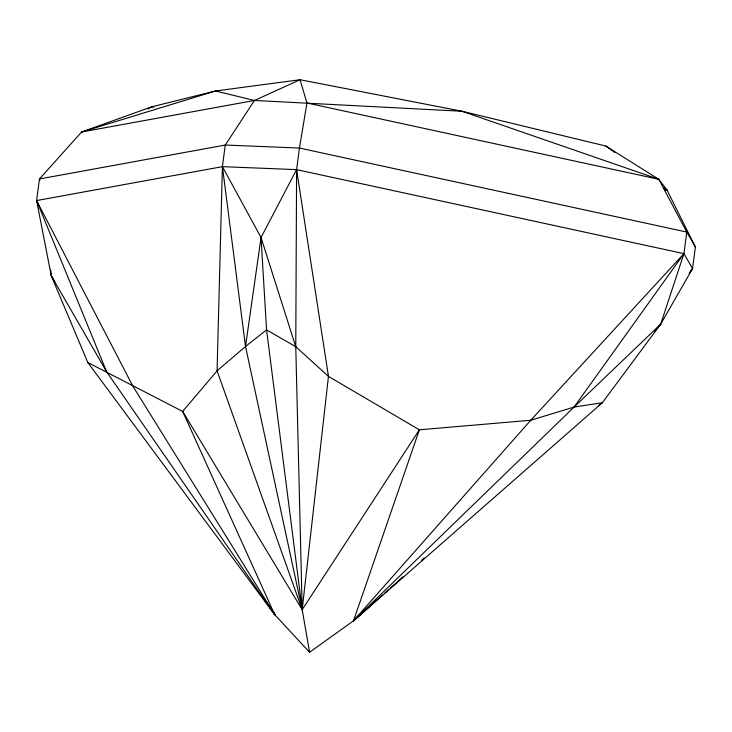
<?xml version="1.0" encoding="UTF-8"?>
<svg xmlns="http://www.w3.org/2000/svg" width="732" height="732" viewBox="0 0 732 732"><rect width="100%" height="100%" fill="white"/><g stroke="black" fill="none" stroke-linecap="round" stroke-linejoin="round"><path stroke-width="1.1" d="M309.59 652.276L302.188 609.692L295.765 346.693L296.588 169.641L299.434 148.047L306.955 102.992L300.056 79.724L215.473 90.997L151.789 106.79L81.6 132.007L39.446 178.965L36.6 200.568L51.267 275.79L87.813 362.523L274.747 614.697L309.59 652.276L353.519 620.818L602.363 402.719L660.676 324.166L692.554 268.617L695.4 247.013L666.943 189.908L658.754 179.285L605.849 146.052L461.965 111.246L300.056 79.724L254.471 100.458L81.6 132.007L82.112 132.675M598.813 405.336L602.363 402.719L574.08 407.056L530.727 420.26L419.363 429.812L302.188 609.692L245.522 346.483L261.031 237.497L296.588 169.641L683.935 253.656L692.554 268.617L689.151 273.173M654.765 331.129L660.676 324.166L683.935 253.656L686.781 232.053L658.754 179.285L461.965 111.246L254.471 100.458L215.473 90.997L81.6 132.007M254.471 100.458L225.255 145.046L222.409 166.649L217.075 370.85L302.188 609.692L328.458 376.385L296.588 169.641L222.409 166.649L36.6 200.568L106.652 371.838L274.747 614.697L274.463 612.547M382.488 595.034L353.519 620.818L574.08 407.056L683.935 253.656L530.727 420.26L353.519 620.818L419.363 429.812L328.458 376.385L295.765 346.693L266.567 329.894L261.031 237.497L222.409 166.649L245.522 346.483L217.075 370.85L182.661 411.421L274.747 614.697L263.767 598.739M690.377 271.252L692.554 268.617M358.991 615.154L353.519 620.818L372.89 603.177M574.08 407.056L660.676 324.166M385.041 592.755L388.454 589.727M390.156 588.208L402.939 576.825M421.678 560.145L424.231 557.866M245.522 346.483L266.567 329.894L302.188 609.692L182.661 411.421L87.813 362.523L89.697 363.813M147.91 109.031L151.789 106.79L153.784 107.275M665.141 190.238L666.943 189.908L663.887 187.721M306.955 102.992L658.754 179.285M664.72 189.414L666.943 189.908M605.849 146.052L609.664 148.788M610.433 149.337L612.721 150.984M613.489 151.533L615.017 152.631M271.224 608.841L274.747 614.697L132.895 386.212L36.6 200.568L37.14 201.501M50.984 272.963L51.267 275.79L54.744 281.628M695.4 247.013L686.781 232.053L299.434 148.047L225.255 145.046L39.446 178.965L39.986 179.898M51.267 275.79L106.652 371.838M261.031 237.497L295.765 346.693M50.7 270.135L50.892 272.02"/></g></svg>
